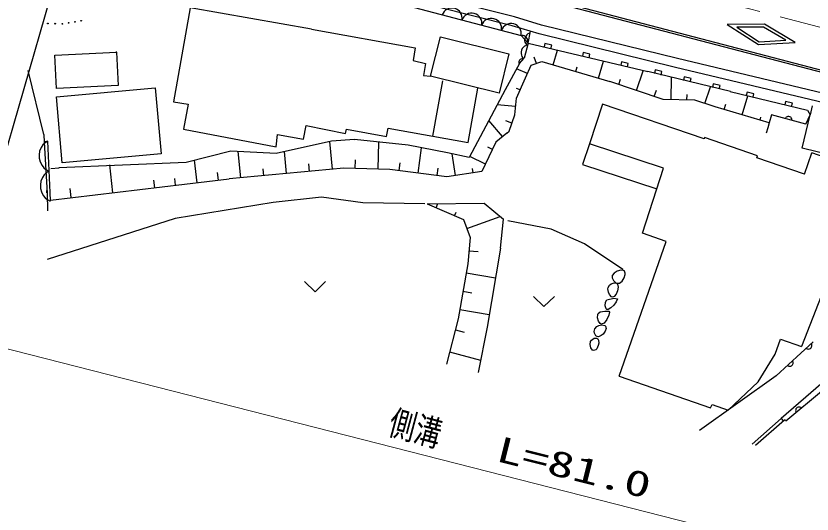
# Model space of a CAD drawing. Units: millimetres, scale not verified. Extents: x 40000 to 680000, y 20000 to 380000.
# Drawn here: x 70695 to 127536, y 246481 to 282073 of the extents above; entities that cross this region are included whole.
import ezdxf
from ezdxf.enums import TextEntityAlignment as Align

# ---------------------------------------------------------------- set-up
doc = ezdxf.new("R2010")
doc.units = ezdxf.units.MM
doc.header["$LTSCALE"] = 1000
doc.linetypes.add('CHAIN', pattern=[18.5, 12, -1.5, 3.5, -1.5])
for name, color, linetype, lineweight in [('M-BGD', 7, 'Continuous', 25), ('M-BMK', 2, 'CHAIN', 13), ('M-BMK-OTRS', 5, 'Continuous', 25), ('M-STR-HTXT', 7, 'Continuous', 13)]:
    doc.layers.add(name, color=color, linetype=linetype, lineweight=lineweight)
doc.styles.add('ＭＳ ゴシック', font='')
doc.styles.get('ＭＳ ゴシック').set_extended_font_data('MS Gothic')

msp = doc.modelspace()

# ---------------------------------------------------------------- linework, layer by layer
at = {"layer": 'M-BGD'}
for p, q in [((106298, 282003), (79095, 288861)), ((106123, 281376), (78922, 288235)), ((145369, 273529), (94670, 286820)), ((145407, 273674), (94708, 286965)), ((96695, 283337), (106763, 280662)), ((83135, 282649), (81950, 275944)), ((91786, 281126), (83135, 282649)), ((91786, 281126), (83135, 282649)), ((108219, 281414), (106298, 282003)), ((108046, 280787), (106123, 281376)), ((117939, 279020), (108219, 281414)), ((124133, 281478), (121486, 281462)), ((121486, 281462), (123702, 280024)), ((126326, 280164), (124133, 281478)), ((91786, 281126), (99194, 279785)), ((107304, 280824), (107239, 280785)), ((107276, 280136), (107427, 280979)), ((107405, 280855), (107304, 280824)), ((124078, 281278), (122155, 281266)), ((122155, 281266), (123756, 280228)), ((125662, 280329), (124078, 281278)), ((100297, 277760), (100996, 280575)), ((100996, 280575), (105895, 279359)), ((106763, 280662), (107276, 280136)), ((106848, 280669), (106768, 280657)), ((106907, 280664), (106848, 280669)), ((106975, 280648), (106907, 280664)), ((107061, 280610), (106975, 280648)), ((107022, 280430), (107014, 280321)), ((107014, 280321), (107040, 280204)), ((107048, 280535), (107022, 280430)), ((107091, 280636), (107048, 280535)), ((107126, 280554), (107061, 280610)), ((107169, 280728), (107091, 280636)), ((107179, 280489), (107126, 280554)), ((107239, 280785), (107169, 280728)), ((107222, 280416), (107179, 280489)), ((107244, 280324), (107222, 280416)), ((107241, 280195), (107247, 280254)), ((107247, 280254), (107244, 280324)), ((117786, 278388), (108046, 280787)), ((123756, 280228), (125662, 280329)), ((99194, 279785), (99050, 278885)), ((106841, 279738), (106793, 279626)), ((106928, 279840), (106841, 279738)), ((107006, 279903), (106928, 279840)), ((107276, 280136), (106989, 279059)), ((107078, 279947), (107006, 279903)), ((107040, 280204), (107076, 280121)), ((107076, 280121), (107115, 280055)), ((107190, 279981), (107078, 279947)), ((107115, 280055), (107190, 279981)), ((107214, 280118), (107241, 280195)), ((107276, 280136), (115799, 278106)), ((108459, 280108), (108401, 279865)), ((108945, 279991), (108459, 280108)), ((108887, 279748), (108945, 279991)), ((123702, 280024), (126326, 280164)), ((73468, 279274), (77867, 279493)), ((73587, 276876), (73468, 279274)), ((77869, 279446), (77865, 279526)), ((77867, 279493), (77986, 277096)), ((105895, 279359), (105197, 276545)), ((106764, 279509), (106755, 279388)), ((106755, 279388), (106785, 279257)), ((106793, 279626), (106764, 279509)), ((106785, 279257), (106824, 279165)), ((106824, 279165), (106868, 279093)), ((107851, 278683), (107700, 279114)), ((109042, 278579), (109352, 279636)), ((111195, 279449), (111136, 279206)), ((111681, 279332), (111195, 279449)), ((111623, 279089), (111681, 279332)), ((99050, 278885), (99933, 278685)), ((99933, 278685), (99787, 277823)), ((106645, 278680), (105616, 276784)), ((106606, 278792), (106602, 278743)), ((106602, 278743), (106605, 278700)), ((106605, 278700), (106623, 278645)), ((106623, 278857), (106606, 278792)), ((106655, 278909), (106623, 278857)), ((106645, 278680), (106989, 279059)), ((106695, 278954), (106655, 278909)), ((106742, 278992), (106695, 278954)), ((106804, 279018), (106742, 278992)), ((106853, 279028), (106804, 279018)), ((106896, 279031), (106853, 279028)), ((106868, 279093), (106951, 279010)), ((106953, 279020), (106896, 279031)), ((107079, 277649), (107471, 278550)), ((107471, 278550), (108231, 278816)), ((108231, 278816), (113096, 277391)), ((112285, 277629), (112641, 278844)), ((113931, 278790), (113872, 278547)), ((114417, 278673), (113931, 278790)), ((114358, 278430), (114417, 278673)), ((137427, 274363), (117939, 279020)), ((72699, 273595), (71570, 278166)), ((107209, 277961), (106443, 278302)), ((110664, 278104), (110764, 278445)), ((114999, 276742), (115483, 278159)), ((121702, 276662), (115799, 278106)), ((116335, 278211), (116276, 277968)), ((116821, 278094), (116335, 278211)), ((116762, 277851), (116821, 278094)), ((137277, 273730), (117786, 278388)), ((99787, 277823), (100297, 277760)), ((105197, 276545), (100297, 277760)), ((100462, 273478), (101165, 277428)), ((106424, 276196), (107079, 277649)), ((116903, 276092), (113096, 277391)), ((113730, 277175), (113863, 277565)), ((117468, 276081), (117498, 277674)), ((118408, 277712), (118349, 277469)), ((118894, 277595), (118408, 277712)), ((118835, 277352), (118894, 277595)), ((73581, 276300), (80644, 276938)), ((77986, 277096), (73587, 276876)), ((80644, 276938), (81071, 272220)), ((102986, 273029), (103679, 276921)), ((106686, 276784), (106431, 276898)), ((119888, 275808), (120288, 277002)), ((120481, 277213), (120422, 276970)), ((120967, 277096), (120481, 277213)), ((120908, 276853), (120967, 277096)), ((74007, 271582), (73581, 276300)), ((105616, 276784), (103063, 271969)), ((116268, 276309), (116425, 276769)), ((118599, 276060), (118607, 276463)), ((121700, 276662), (127207, 275334)), ((122542, 275001), (122941, 276363)), ((122894, 276632), (122835, 276389)), ((123380, 276514), (122894, 276632)), ((123321, 276271), (123380, 276514)), ((81950, 275944), (82983, 275761)), ((81950, 275944), (82983, 275761)), ((82983, 275761), (82668, 273981)), ((82983, 275761), (82668, 273981)), ((106369, 275595), (105062, 275714)), ((106314, 274994), (106424, 276196)), ((112568, 275775), (111636, 272924)), ((119829, 273297), (112568, 275775)), ((119165, 276050), (116903, 276092)), ((120612, 275566), (119165, 276050)), ((121255, 275377), (121369, 275767)), ((125646, 275967), (125587, 275724)), ((126132, 275850), (125646, 275967)), ((126074, 275607), (126132, 275850)), ((124472, 274436), (120612, 275566)), ((127207, 275334), (127403, 275017)), ((127548, 275644), (127403, 275017)), ((105437, 273451), (104466, 274597)), ((106109, 274421), (105672, 274577)), ((105905, 273848), (106314, 274994)), ((123829, 274624), (123889, 274829)), ((124631, 275014), (124472, 274436)), ((127091, 274338), (124631, 275014)), ((125655, 274795), (125620, 274743)), ((125697, 274835), (125655, 274795)), ((125759, 274870), (125697, 274835)), ((125815, 274886), (125759, 274870)), ((125878, 274889), (125815, 274886)), ((125955, 274868), (125878, 274889)), ((126008, 274833), (125955, 274868)), ((126048, 274791), (126008, 274833)), ((126083, 274729), (126048, 274791)), ((126099, 274673), (126083, 274729)), ((126102, 274610), (126099, 274673)), ((126823, 272621), (127403, 275017)), ((127091, 274338), (127403, 275017)), ((82668, 273981), (89277, 272724)), ((82668, 273981), (89277, 272724)), ((91217, 273278), (91409, 274234)), ((91217, 273278), (91409, 274234)), ((91409, 274234), (94234, 273661)), ((91409, 274234), (94234, 273661)), ((97155, 273457), (97263, 274048)), ((97263, 274048), (102986, 273029)), ((124375, 274081), (124269, 273695)), ((124472, 274436), (124375, 274081)), ((72699, 273595), (72719, 273059)), ((89277, 272724), (89378, 273612)), ((89277, 272724), (89378, 273612)), ((89378, 273612), (91217, 273278)), ((89378, 273612), (91217, 273278)), ((94234, 273661), (94305, 273974)), ((94234, 273661), (94305, 273974)), ((94305, 273974), (97155, 273457)), ((105755, 273687), (104970, 273055)), ((105755, 273687), (105905, 273848)), ((72626, 272858), (72505, 272681)), ((72750, 272992), (72626, 272858)), ((72959, 273130), (72719, 273059)), ((72719, 273059), (72915, 269398)), ((72959, 273130), (72750, 272992)), ((72959, 273130), (73121, 269448)), ((93234, 273133), (89271, 272249)), ((93234, 273133), (89271, 272249)), ((93290, 271118), (93103, 273103)), ((94875, 273233), (93234, 273133)), ((94875, 273233), (93234, 273133)), ((94894, 273231), (94875, 273233)), ((98702, 272833), (94875, 273233)), ((96562, 271130), (96612, 273052)), ((104970, 273055), (103962, 270969)), ((111636, 272924), (111154, 271451)), ((116938, 271191), (111636, 272924)), ((119862, 273391), (119829, 273297)), ((123643, 272087), (119862, 273391)), ((72387, 272417), (72355, 272158)), ((72505, 272681), (72387, 272417)), ((86032, 272421), (82853, 271607)), ((86032, 272421), (82853, 271607)), ((89271, 272249), (86032, 272421)), ((89271, 272249), (86032, 272421)), ((86747, 270504), (86570, 272392)), ((90018, 270811), (89871, 272383)), ((101514, 272295), (98702, 272833)), ((99417, 270846), (99648, 272645)), ((103063, 271969), (101514, 272295)), ((104718, 272534), (104395, 272690)), ((134509, 270777), (126823, 272621)), ((126998, 270771), (127519, 272284)), ((132176, 270678), (127519, 272284)), ((72355, 272158), (72366, 271900)), ((72366, 271900), (72419, 271644)), ((81071, 272220), (74007, 271582)), ((83629, 270154), (83439, 271757)), ((83629, 270154), (83439, 271757)), ((94926, 271173), (94942, 271788)), ((102081, 270680), (101846, 272210)), ((104214, 271490), (103096, 272030)), ((123594, 271945), (123643, 272087)), ((126998, 270771), (123594, 271945)), ((72419, 271644), (72559, 271392)), ((72559, 271392), (72695, 271226)), ((72695, 271226), (72830, 271102)), ((73780, 271204), (73189, 271150)), ((82853, 271607), (73770, 271228)), ((77624, 269442), (77389, 271426)), ((94107, 271194), (85929, 270427)), ((88383, 270657), (88336, 271151)), ((91654, 270964), (91604, 271498)), ((97380, 271108), (94107, 271194)), ((98059, 271021), (98130, 271577)), ((100775, 270672), (100841, 271184)), ((103335, 270873), (103291, 271160)), ((111154, 271451), (116456, 269718)), ((115419, 266545), (116938, 271191)), ((72717, 270710), (72596, 270533)), ((72841, 270844), (72717, 270710)), ((72830, 271102), (73050, 270982)), ((73050, 270982), (72841, 270844)), ((85163, 270336), (85098, 270878)), ((101454, 270584), (97380, 271108)), ((103962, 270969), (101454, 270584)), ((72478, 270270), (72446, 270010)), ((72446, 270010), (72457, 269752)), ((72596, 270533), (72478, 270270)), ((73153, 268912), (85929, 270427)), ((80606, 269796), (80542, 270334)), ((82096, 269973), (82039, 270451)), ((82096, 269973), (82039, 270451)), ((72457, 269752), (72510, 269497)), ((72510, 269497), (72650, 269244)), ((72913, 269437), (72905, 269590)), ((73121, 269448), (73140, 268863)), ((74643, 269089), (74566, 269741)), ((72650, 269244), (72786, 269078)), ((72786, 269078), (72921, 268955)), ((72915, 269398), (72947, 268141)), ((72921, 268955), (73141, 268835)), ((92515, 269117), (89058, 268735)), ((95460, 268712), (92515, 269117)), ((89058, 268735), (82071, 267607)), ((99878, 268658), (95460, 268712)), ((100049, 268654), (104133, 268688)), ((100049, 268654), (102655, 267516)), ((100700, 268369), (100827, 268660)), ((104133, 268688), (105517, 267553)), ((102003, 267800), (102117, 268062)), ((102891, 266874), (105274, 267752)), ((82071, 267607), (72922, 264681)), ((102655, 267516), (103128, 266231)), ((105289, 265488), (105517, 267553)), ((108912, 266835), (105820, 267424)), ((111291, 265780), (108912, 266835)), ((103128, 266231), (102948, 264369)), ((117118, 265952), (115419, 266545)), ((105289, 265488), (104337, 259833)), ((114022, 263963), (111291, 265780)), ((113766, 256345), (117118, 265952)), ((103038, 265300), (103693, 265237)), ((102948, 264369), (102278, 260431)), ((113628, 263835), (113407, 263704)), ((113871, 263903), (113628, 263835)), ((114075, 263888), (113871, 263903)), ((114142, 263842), (114075, 263888)), ((114195, 263696), (114142, 263842)), ((102836, 263713), (104930, 263357)), ((113270, 263528), (113258, 263362)), ((113258, 263362), (113358, 263159)), ((113407, 263704), (113270, 263528)), ((113968, 263130), (114109, 263349)), ((114109, 263349), (114187, 263588)), ((114187, 263588), (114195, 263696)), ((91306, 263091), (92056, 262371)), ((92056, 262371), (92806, 263091)), ((112963, 262563), (112980, 262666)), ((112980, 262666), (113083, 262841)), ((113083, 262841), (113183, 262924)), ((113183, 262924), (113395, 263009)), ((113358, 263159), (113533, 263010)), ((113395, 263009), (113580, 262983)), ((113533, 263010), (113692, 262970)), ((113580, 262983), (113644, 262912)), ((113644, 262912), (113686, 262700)), ((113686, 262700), (113644, 262435)), ((113692, 262970), (113788, 262991)), ((113788, 262991), (113968, 263130)), ((102613, 262400), (103242, 262293)), ((112996, 262346), (112963, 262563)), ((113073, 262160), (112996, 262346)), ((113209, 262005), (113073, 262160)), ((113541, 262185), (113399, 262015)), ((113644, 262435), (113541, 262185)), ((128175, 262057), (126792, 258457)), ((107637, 262036), (108387, 261316)), ((108387, 261316), (109137, 262036)), ((112771, 261364), (112795, 261612)), ((112795, 261612), (112893, 261785)), ((112893, 261785), (113392, 261899)), ((113284, 261979), (113209, 262005)), ((113399, 262015), (113284, 261979)), ((113543, 261647), (113373, 261411)), ((113392, 261899), (113635, 261849)), ((113635, 261849), (113543, 261647)), ((102390, 261088), (104488, 260731)), ((112274, 260813), (112409, 260928)), ((112409, 260928), (112729, 260987)), ((112729, 260987), (113028, 260980)), ((112828, 261157), (112771, 261364)), ((112887, 261102), (112828, 261157)), ((112973, 261097), (112887, 261102)), ((113168, 261206), (112973, 261097)), ((113072, 260907), (113027, 260686)), ((113028, 260980), (113072, 260907)), ((113373, 261411), (113168, 261206)), ((102278, 260431), (101432, 257183)), ((112224, 260503), (112239, 260733)), ((112286, 260269), (112224, 260503)), ((112239, 260733), (112274, 260813)), ((112891, 260390), (112682, 260112)), ((113027, 260686), (112891, 260390)), ((104337, 259833), (103700, 256591)), ((112034, 259721), (112178, 259885)), ((112178, 259885), (112305, 259955)), ((112402, 260097), (112286, 260269)), ((112305, 259955), (112534, 260005)), ((112474, 260055), (112402, 260097)), ((112682, 260112), (112474, 260055)), ((112534, 260005), (112731, 259959)), ((112731, 259959), (112783, 259914)), ((112783, 259914), (112828, 259751)), ((102073, 259642), (102708, 259476)), ((111979, 259519), (112034, 259721)), ((111993, 259401), (111979, 259519)), ((112099, 259219), (111993, 259401)), ((112183, 259168), (112099, 259219)), ((112478, 259229), (112285, 259152)), ((112610, 259345), (112478, 259229)), ((112759, 259545), (112610, 259345)), ((112828, 259751), (112759, 259545)), ((111682, 258592), (111724, 258809)), ((111724, 258809), (111787, 258913)), ((111787, 258913), (111973, 259051)), ((111973, 259051), (112164, 259060)), ((112164, 259060), (112241, 259002)), ((112285, 259152), (112183, 259168)), ((112241, 259002), (112285, 258914)), ((112303, 258681), (112271, 258518)), ((112285, 258914), (112303, 258681)), ((124902, 257904), (125271, 258967)), ((124984, 256368), (127613, 258782)), ((125271, 258967), (126792, 258457)), ((127513, 258603), (127488, 258661)), ((101661, 258063), (103875, 257486)), ((111735, 258354), (111682, 258592)), ((111858, 258192), (111735, 258354)), ((111935, 258164), (111858, 258192)), ((112090, 258218), (111937, 258163)), ((112162, 258297), (112090, 258218)), ((112271, 258518), (112162, 258297)), ((127117, 258325), (127173, 258294)), ((127173, 258294), (127228, 258277)), ((127228, 258277), (127299, 258274)), ((127299, 258274), (127356, 258285)), ((127356, 258285), (127414, 258311)), ((127414, 258311), (127473, 258365)), ((127473, 258365), (127504, 258420)), ((127504, 258420), (127521, 258476)), ((127525, 258546), (127513, 258603)), ((127521, 258476), (127525, 258546)), ((123680, 255940), (124902, 257904)), ((125777, 257096), (125832, 257065)), ((125832, 257065), (125888, 257049)), ((125888, 257049), (125959, 257046)), ((125959, 257046), (126016, 257058)), ((126016, 257058), (126074, 257083)), ((126074, 257083), (126133, 257138)), ((126133, 257138), (126163, 257193)), ((126171, 257377), (126145, 257434)), ((126163, 257193), (126180, 257249)), ((126183, 257319), (126171, 257377)), ((126180, 257249), (126183, 257319)), ((124984, 256368), (119499, 252460)), ((128887, 256414), (127456, 255154)), ((113766, 256345), (120287, 254070)), ((121534, 253910), (123680, 255940)), ((125664, 253134), (128345, 255393)), ((127456, 255154), (125327, 253299)), ((120287, 254070), (120397, 254306)), ((120397, 254306), (121534, 253910)), ((126480, 254095), (126419, 254043)), ((126539, 254118), (126480, 254095)), ((126596, 254127), (126539, 254118)), ((126667, 254121), (126596, 254127)), ((126722, 254102), (126667, 254121)), ((126776, 254069), (126722, 254102)), ((126367, 253934), (126361, 253863)), ((126361, 253863), (126370, 253806)), ((126386, 253989), (126367, 253934)), ((126370, 253806), (126393, 253747)), ((126419, 254043), (126386, 253989)), ((125327, 253299), (123256, 251478)), ((123497, 251415), (125570, 253224)), ((125327, 253299), (125469, 253136)), ((125570, 253224), (125639, 253218)), ((125639, 253218), (125664, 253134))]:
    msp.add_line(p, q, dxfattribs=at)
for centre in [(72976, 281533), (72976, 281533), (73493, 281519), (74010, 281504), (74458, 281579), (74907, 281654), (75355, 281729)]:
    msp.add_circle(centre, 25.6, dxfattribs=at)
for centre in [(101826, 281910), (103233, 281540), (104640, 281169), (106047, 280799)]:
    msp.add_arc(centre, 729, 349.2038, 161.3041, dxfattribs=at)
at = {"layer": 'M-BMK'}
msp.add_line((76405, 294793), (149437, 275677), dxfattribs=at)
at = {"layer": 'M-BMK-OTRS'}
msp.add_line((76742, 295952), (68107, 265963), dxfattribs=at)
at = {"layer": 'M-STR-HTXT'}
msp.add_line((66035, 259309), (147724, 238473), dxfattribs=at)

# ---------------------------------------------------------------- texts
at = {"layer": 'M-STR-HTXT', "style": 'ＭＳ ゴシック'}
for s, rotation, width, p in [('側溝', 345, 0.75, (97035, 251689)), ('L=81.0', 346, 1.5, (104745, 249754))]:
    msp.add_text(s, height=1833, rotation=rotation, dxfattribs=dict(at, width=width)).set_placement(p, align=Align.BOTTOM_LEFT)

doc.saveas('drawing.dxf')
